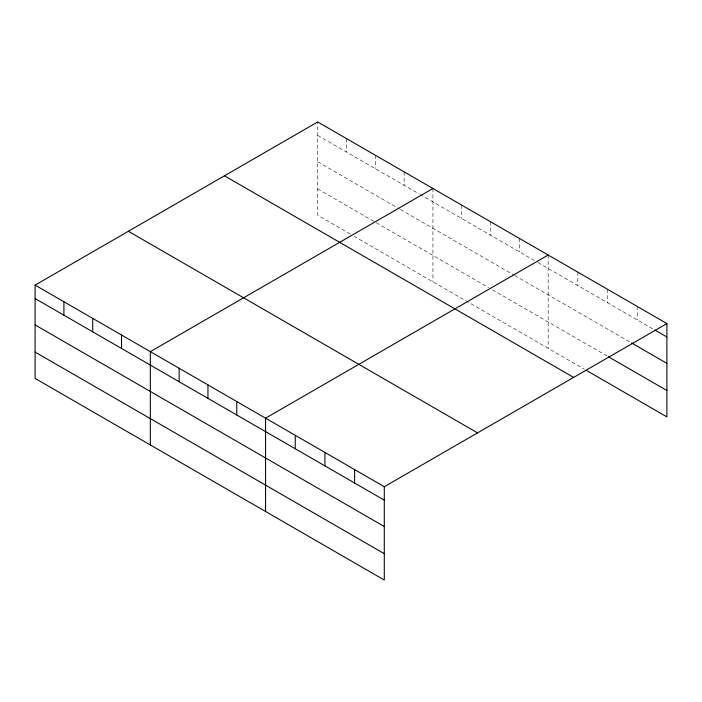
<?xml version="1.0" encoding="UTF-8"?>
<svg xmlns="http://www.w3.org/2000/svg" width="702" height="702" viewBox="0 0 702 702"><rect width="100%" height="100%" fill="white"/><g stroke="black" fill="none" stroke-linecap="round" stroke-linejoin="round"><path stroke-width="0.53" stroke-dasharray="3.51 2.63" d="M317.708 135.398L418.997 193.884M419.928 194.419L534.231 260.416M537.951 262.557L653.913 329.51M317.708 161.758L399.482 208.977M400.412 209.512L513.785 274.965M514.715 275.509L630.729 342.479M317.708 188.917L375.324 222.183M376.254 222.718L488.697 287.636M492.418 289.786L607.537 356.247M350.228 234.056L317.708 215.277L317.708 121.964M353.948 236.197L584.345 369.217M637.214 306.432L637.214 319.875M607.537 289.294L607.537 302.737M577.851 272.157L577.851 285.6M548.174 255.019L548.174 348.332M519.366 238.39L519.366 251.834M490.558 221.753L490.558 235.196M461.749 205.124L461.749 218.568M432.941 188.487L432.941 281.8M404.133 171.858L404.133 185.302M375.324 155.221L375.324 168.664M346.516 138.592L346.516 152.036"/><path stroke-width="1.05" d="M35.1 285.117L384.292 486.723L384.292 580.036L35.1 378.431L35.1 285.117L317.708 121.964L666.9 323.569L666.9 416.883L586.205 370.287M432.941 188.487L150.333 351.649L150.333 444.963M548.174 255.019L265.567 418.181L265.567 511.495M384.292 486.723L666.9 323.569M654.843 330.045L666.9 337.004M631.651 343.015L666.9 363.364M608.467 356.783L666.9 390.523M224.447 175.798L573.639 377.404M128.361 231.274L477.553 432.88M35.1 298.561L384.292 500.166M35.1 324.921L384.292 526.526M35.1 352.079L384.292 553.685M354.615 469.585L354.615 483.029M324.929 452.457L324.929 465.9M295.252 435.319L295.252 448.762M236.758 401.544L236.758 414.987M207.95 384.915L207.95 398.359M179.142 368.287L179.142 381.721M121.525 335.021L121.525 348.464M92.717 318.383L92.717 331.827M63.908 301.755L63.908 315.198"/></g></svg>
